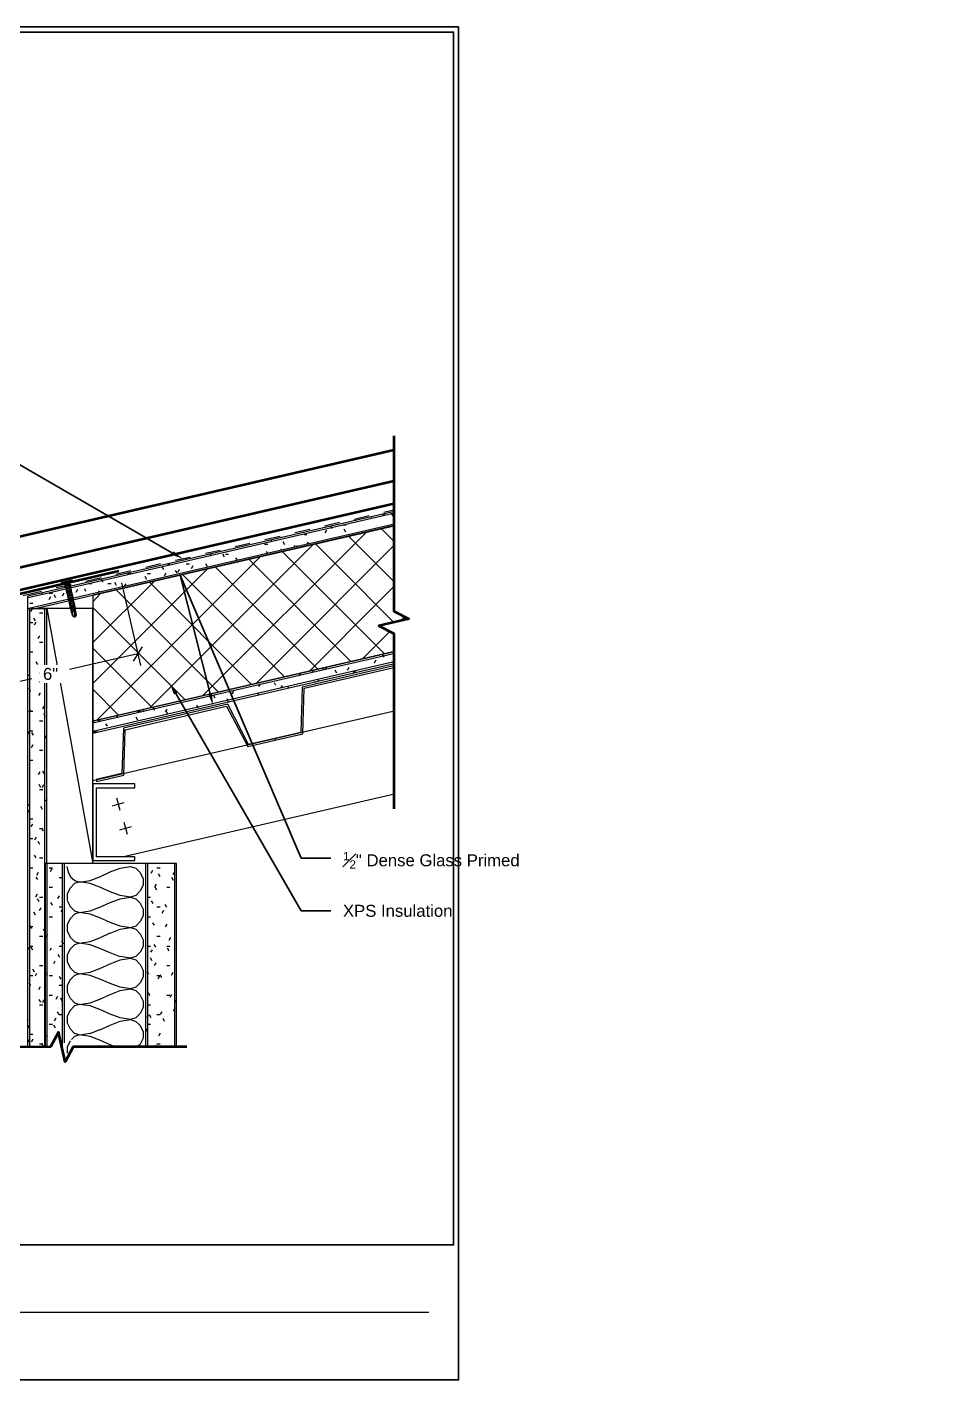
# Model space of a CAD drawing. Header units: inches. Extents: x -293 to 39679, y -468 to 488.
# Drawn here: x 128.95 to 159.36, y 0.25 to 45.5 of the extents above; entities that cross this region are included whole.
import ezdxf
from ezdxf import colors
from ezdxf.entities.mleader import LeaderData, LeaderLine
from ezdxf.enums import TextEntityAlignment as Align
from ezdxf.math import Vec2, Vec3

# ---------------------------------------------------------------- set-up
doc = ezdxf.new("R2010")
doc.units = ezdxf.units.IN
doc.header["$MEASUREMENT"] = 0
doc.linetypes.add('PHANTOM2', pattern=[1.25, 0.625, -0.125, 0.125, -0.125, 0.125, -0.125])
doc.layers.get('Defpoints').update_dxf_attribs({"color": 3})
doc.layers.add('NSE-Border', color=156, linetype='Continuous', plot=False)
for name, color, linetype, lineweight in [('NSE-By_Others', 252, 'Continuous', 0), ('NSE-Call-Outs', 51, 'Continuous', 13), ('NSE-Flashing 01', 2, 'Continuous', 40), ('NSE-Hardware', 111, 'Continuous', 25), ('NSE-Notes', 11, 'Continuous', 40), ('NSE-Panels 03', 3, 'Continuous', 40), ('NSE-Title', 51, 'Continuous', 9), ('NSE-Underlayment', 6, 'PHANTOM2', 13)]:
    doc.layers.add(name, color=color, linetype=linetype, lineweight=lineweight)
doc.layers.add('NSE-Detail Border', color=7, linetype='Continuous')
doc.layers.add('PDF2_Solid Fills', color=7, linetype='Continuous', true_color=0x221e1f)
doc.styles.add('004 - NSSM - Standard', font='arial.ttf', dxfattribs={"height": 0.4})
doc.styles.add('008 - NSSM - Standard', font='arial.ttf', dxfattribs={"height": 0.8})
doc.styles.add('Anno - NSSM - Standard', font='arial.ttf', dxfattribs={"height": 0.1})
doc.dimstyles.new('004 - NSSM - Standard', dxfattribs={"dimtxt": 0.4, "dimasz": 0.4, "dimexe": 0.4, "dimexo": 0.4, "dimgap": 0.4, "dimtad": 0, "dimtih": 1, "dimtoh": 1, "dimdec": 4, "dimzin": 3, "dimdsep": 46, "dimlunit": 4, "dimtxsty": '004 - NSSM - Standard', "dimblk": 'OBLIQUE', "dimcen": 0.4, "dimclrd": 51, "dimclre": 51, "dimclrt": 256, "dimadec": 0, "dimazin": 0, "dimtfac": 0.7, "dimtdec": 4, "dimtmove": 1, "dimatfit": 2, "dimfxl": 1, "dimtfill": 1, "dimtfillclr": 11, "dimfrac": 1, "dimtolj": 1, "dimtzin": 0, "dimlwd": 0, "dimlwe": 0, "dimarcsym": 0})
doc.dimstyles.get("Standard").update_dxf_attribs({"dimtxt": 0.18, "dimasz": 0.18, "dimexe": 0.18, "dimexo": 0.0625, "dimgap": 0.09, "dimtad": 0, "dimtih": 1, "dimtoh": 1, "dimdec": 4, "dimzin": 0, "dimdsep": 46, "dimtxsty": 'Standard', "dimcen": 0.09, "dimadec": 0, "dimazin": 0, "dimtfac": 1, "dimtdec": 4, "dimtofl": 0, "dimtmove": 0, "dimatfit": 3, "dimfxl": 1, "dimtolj": 1, "dimtzin": 0, "dimarcsym": 0})

# ---------------------------------------------------------------- blocks, each defined once
blk = doc.blocks.new('*U5')
blk.add_wipeout([(8.13, 1.129), (8.13, 0), (0, 0), (0, 11.313), (8.172, 11.313), (8.172, 0), (8.13, 0), (8.13, 11.271), (0.042, 11.271), (0.042, 1.129)])
at = {"layer": 'Defpoints', "ltscale": 0.0625}
blk.add_lwpolyline([(0.042, 1.129), (8.13, 1.129), (8.13, 11.271), (0.042, 11.271)], close=True, dxfattribs=at)
at = {"layer": 'Defpoints'}
blk.add_circle((0.625, 0.567), 0.312, dxfattribs=at)
at = {"layer": 'NSE-Border', "ltscale": 0.0625}
blk.add_lwpolyline([(0, 0), (8.172, 0), (8.172, 11.313), (0, 11.313)], close=True, dxfattribs=at)
at = {"layer": 'NSE-Title'}
blk.add_line((0.938, 0.567), (7.922, 0.567), dxfattribs=at)
at = {"layer": 'Defpoints', "style": '008 - NSSM - Standard'}
blk.add_attdef('DETAIL_NUMBER', text='', height=0.218, dxfattribs=at).set_placement((0.625, 0.567), align=Align.MIDDLE_CENTER)
at = {"layer": 'NSE-Title', "style": '004 - NSSM - Standard'}
blk.add_text('ARCH REF:', height=0.1341, dxfattribs=at).set_placement((1.636, 0.46), align=Align.MIDDLE_CENTER)
for tag, p in [('DETAIL_DESCRIPTION', (1.129, 0.62)), ('ARCH_REF', (2.197, 0.388))]:
    blk.add_attdef(tag, p, '', height=0.134, dxfattribs=at)
blk = doc.blocks.new('*U33')
at = {"color": 99}
blk.add_wipeout([(-4.187, -0.001), (-0.375, 0), (-0.112, 0.5), (0.112, -0.5), (0.375, 0), (4.187, 0.001), (4.187, -2.999), (-4.187, -2.999)], dxfattribs=at)
blk.add_lwpolyline([(4.187, 0.001), (0.375, 0), (0.112, -0.5), (-0.112, 0.5), (-0.375, 0), (-4.187, -0.001)])
blk = doc.blocks.new('*U21')
at = {"color": 99}
blk.add_wipeout([(-6.239, -0.001), (-0.375, 0), (-0.112, 0.5), (0.112, -0.5), (0.375, 0), (6.239, 0.001), (6.239, -2.999), (-6.239, -2.999)], dxfattribs=at)
blk.add_lwpolyline([(6.239, 0.001), (0.375, 0), (0.112, -0.5), (-0.112, 0.5), (-0.375, 0), (-6.239, -0.001)])
blk = doc.blocks.new('_Oblique')
at = {"color": 0, "linetype": 'ByBlock', "lineweight": -2}
blk.add_line((-0.5, -0.5), (0.5, 0.5), dxfattribs=at)
blk = doc.blocks.new('*D50')
at = {"layer": 'Defpoints', "color": 0, "transparency": 16777216}
for p in [(132.02, 27.3), (126.174, 25.951), (132.658, 24.536)]:
    blk.add_point(p, dxfattribs=at)
at = {"layer": 'NSE-Call-Outs', "color": 51, "lineweight": 0, "transparency": 16777216}
for p, q in [((132.11, 26.91), (132.748, 24.147)), ((126.264, 25.561), (126.902, 22.797)), ((132.658, 24.536), (130.366, 24.007)), ((126.812, 23.187), (129.104, 23.716))]:
    blk.add_line(p, q, dxfattribs=at)
at = {"layer": 'NSE-Call-Outs', "color": 51, "lineweight": 0, "transparency": 16777216, "xscale": 0.4, "yscale": 0.4, "zscale": 0.4}
for p, rotation in [((132.658, 24.536), 12.99768714988417), ((126.812, 23.187), 192.9976871498842)]:
    blk.add_blockref('_Oblique', p, dxfattribs=dict(at, rotation=rotation))
at = {"layer": 'NSE-Call-Outs', "transparency": 16777216, "insert": (129.735, 23.862), "char_height": 0.4, "attachment_point": 5, "style": '004 - NSSM - Standard', "bg_fill": 3, "box_fill_scale": 1.25, "bg_fill_color": 256, "bg_fill_true_color": 13158600, "bg_fill_transparency": 0}
blk.add_mtext('\\A1;6"', dxfattribs=at)
blk = doc.blocks.new('*U38')
for points in [[(-0.011, 0.18), (-0.011, -0.18)], [(0.052, -0.18), (0.052, 0.18)]]:
    blk.add_lwpolyline(points)
for centre, start, end in [((0.02, 0.117), 63.732, 116.268), ((0.02, -0.117), 243.732, 296.268)]:
    blk.add_arc(centre, 0.0706, start, end)
at = {"has_arrowhead": 0}
for points in [[(0.052, 0.065), (1.151, 0.065), (1.217, 0), (1.151, -0.065), (0.052, -0.065), (0.052, 0.065)], [(0.081, 0.065), (0.089, 0.095), (0.14, -0.095), (0.148, -0.065)], [(0.143, 0.065), (0.151, 0.095), (0.202, -0.095), (0.21, -0.065)], [(0.206, 0.065), (0.214, 0.095), (0.265, -0.095), (0.273, -0.065)], [(0.268, 0.065), (0.276, 0.095), (0.327, -0.095), (0.335, -0.065)], [(0.331, 0.065), (0.339, 0.095), (0.39, -0.095), (0.398, -0.065)], [(0.393, 0.065), (0.401, 0.095), (0.452, -0.095), (0.46, -0.065)], [(0.456, 0.065), (0.464, 0.095), (0.515, -0.095), (0.523, -0.065)], [(0.518, 0.065), (0.526, 0.095), (0.577, -0.095), (0.585, -0.065)], [(0.581, 0.065), (0.589, 0.095), (0.64, -0.095), (0.648, -0.065)], [(0.643, 0.065), (0.651, 0.095), (0.702, -0.095), (0.71, -0.065)], [(0.706, 0.065), (0.714, 0.095), (0.765, -0.095), (0.773, -0.065)], [(0.768, 0.065), (0.776, 0.095), (0.827, -0.095), (0.835, -0.065)], [(0.831, 0.065), (0.839, 0.095), (0.89, -0.095), (0.898, -0.065)], [(0.893, 0.065), (0.901, 0.095), (0.952, -0.095), (0.96, -0.065)], [(0.956, 0.065), (0.964, 0.095), (1.015, -0.095), (1.023, -0.065)], [(1.151, 0.065), (1.023, 0.037), (0.985, 0), (1.023, -0.037), (1.151, -0.065)], [(1.023, 0.037), (1.217, 0)], [(0.052, 0), (0.077, -0.095), (0.085, -0.065)]]:
    blk.add_leader(points, dimstyle='Standard', override={"dimasz": 0, "dimgap": 0, "dimldrblk": 'None'}, dxfattribs=at)

msp = doc.modelspace()

# ---------------------------------------------------------------- hatches: boundary and pattern name
at = {"layer": 'PDF2_Solid Fills', "true_color": 0x221f1f, "transparency": 33554559}
h = msp.add_hatch(color=250, dxfattribs=at)
h.paths.add_polyline_path([(157.29122, 40.43839), (157.34715, 40.47765)], flags=0)
h.paths.add_polyline_path([(157.34715, 40.47765, 0.00004728), (157.34732, 40.64805)], flags=0)
h.paths.add_polyline_path([(157.29134, 40.6, 0.00017567), (157.29122, 40.43839)], flags=0)
h = msp.add_hatch(color=250, dxfattribs=at)
h.paths.add_polyline_path([(157.46678, 40.43839), (157.52268, 40.47765)], flags=0)
h.paths.add_polyline_path([(157.52268, 40.47765, 0.00004728), (157.52285, 40.64805)], flags=0)
h.paths.add_polyline_path([(157.46678, 40.43839, 0.00001114), (157.46685, 40.6)], flags=0)
h = msp.add_hatch(color=250, dxfattribs=at)
h.paths.add_polyline_path([(157.64309, 40.55181), (157.64314, 40.60477)], flags=0)
h.paths.add_polyline_path([(157.68429, 40.55184, 0.00009052), (157.64309, 40.55181)], flags=0)
h = msp.add_hatch(color=250, dxfattribs=at)
h.paths.add_polyline_path([(157.87587, 40.64672, 0.00173747), (157.92753, 40.68399)], flags=0)
h.paths.add_polyline_path([(157.80337, 40.64474), (157.87135, 40.64474)], flags=0)
h = msp.add_hatch(color=250, dxfattribs=at)
h.paths.add_polyline_path([(158.11194, 40.49517), (158.10231, 40.49517)], flags=0)
h.paths.add_polyline_path([(158.15033, 40.49843), (158.15033, 40.46327)], flags=0)
h.paths.add_polyline_path([(158.15533, 40.45981, 0.0099309), (158.15718, 40.46009)], flags=0)
h.paths.add_polyline_path([(158.15718, 40.46009), (158.15718, 40.45252)], flags=0)
h.paths.add_polyline_path([(158.14002, 40.47557), (158.14002, 40.48388)], flags=0)
h.paths.add_polyline_path([(158.12931, 40.48071, 0.03438039), (158.13516, 40.48185)], flags=0)
h.paths.add_polyline_path([(158.12931, 40.48071), (158.12312, 40.47993)], flags=0)
h = msp.add_hatch(color=250, dxfattribs=at)
h.paths.add_polyline_path([(158.81406, 40.56943), (158.81406, 40.57257)], flags=0)
h.paths.add_polyline_path([(158.80531, 40.5934), (158.80531, 40.6696)], flags=0)
h.paths.add_polyline_path([(158.63367, 40.68235), (158.6962, 40.68235)], flags=0)
h.paths.add_polyline_path([(158.74369, 40.58687), (158.74685, 40.56943)], flags=0)
h = msp.add_hatch(color=250, dxfattribs=at)
h.paths.add_polyline_path([(159.35923, 40.56943), (159.35923, 40.57257)], flags=0)
h.paths.add_polyline_path([(159.35048, 40.5934), (159.35048, 40.6696)], flags=0)
h.paths.add_polyline_path([(159.17887, 40.68235), (159.24141, 40.68235)], flags=0)
h.paths.add_polyline_path([(159.2889, 40.58687), (159.29205, 40.56943)], flags=0)

# ---------------------------------------------------------------- linework, layer by layer
at = {"layer": 'NSE-By_Others'}
for p, q in [((132.55568, 20.19162), (131.16424, 20.19162)), ((132.91034, 17.51878), (132.91034, 11.38712))]:
    msp.add_line(p, q, dxfattribs=at)
for points in [[(143.22029, 29.7573), (128.96857, 26.46763)], [(143.23442, 29.69607), (128.9827, 26.40641)], [(129.00957, 26.05927), (143.22029, 29.33808)], [(129.26833, 26.05825), (143.22029, 29.27888)], [(143.22029, 29.28048), (131.15097, 26.49422)], [(136.62176, 23.54974), (142.07856, 29.01953)], [(140.46895, 29.10165), (140.45527, 29.11515)], [(140.83647, 29.18186), (140.94556, 29.18186)], [(141.19174, 29.14118), (141.13718, 29.23745)], [(141.20491, 29.27748), (141.15034, 29.18119)], [(134.83481, 23.1403), (140.30523, 28.61038)], [(138.21779, 28.52811), (138.31331, 28.52811)], [(138.39515, 23.95752), (143.22029, 28.79522)], [(138.96754, 28.67709), (138.91293, 28.58101)], [(139.15938, 28.71899), (139.11841, 28.80162)], [(139.52705, 28.85498), (139.62268, 28.85498)], [(139.60955, 28.60991), (139.55493, 28.706)], [(143.22029, 26.31859), (140.80993, 28.71934)], [(133.06129, 22.73088), (138.53181, 28.20123)], [(136.89474, 28.20123), (137.00395, 28.20123)], [(137.13989, 28.30994), (137.11261, 28.33687)], [(137.57598, 28.18534), (137.52128, 28.28128)], [(137.90348, 28.15898), (137.87622, 28.10514)], [(137.99904, 28.13206), (137.97178, 28.15898)], [(138.35357, 28.26794), (138.31267, 28.19893)], [(142.01042, 24.79018), (138.59983, 28.21457)], [(143.11462, 25.04827), (139.70419, 28.47252)], [(131.28689, 22.31967), (136.74373, 27.77651)], [(135.09311, 27.87213), (135.0521, 27.78978)], [(135.55697, 27.77633), (135.50235, 27.87213)], [(135.5842, 27.87213), (135.69344, 27.87213)], [(135.99372, 27.66751), (135.93912, 27.74983)], [(139.78694, 24.28525), (136.3764, 27.69646)], [(136.98957, 27.90061), (136.96234, 27.9544)], [(137.4537, 28.03668), (137.43991, 28.00977)], [(140.89119, 24.54335), (137.48064, 27.9544)], [(131.15051, 23.54757), (134.97029, 27.36736)], [(132.31065, 27.21837), (132.4198, 27.21837)], [(132.96554, 27.21837), (133.07469, 27.21837)], [(133.52455, 27.35398), (133.46985, 27.44963)], [(133.59295, 27.23172), (133.53829, 27.14956)], [(133.63361, 27.54525), (133.72912, 27.54525)], [(133.97492, 27.24514), (133.92041, 27.32733)], [(134.04274, 27.35402), (133.98823, 27.2584)], [(137.56313, 23.76833), (134.15269, 27.19169)], [(134.27485, 27.54525), (134.38396, 27.54525)], [(134.49271, 27.47632), (134.43817, 27.38066)], [(134.98424, 27.44957), (134.92969, 27.54525)], [(138.6813, 24.02497), (135.25723, 27.43629)], [(140.16859, 24.36701), (143.22029, 27.4189)], [(130.91911, 26.61821), (130.87827, 26.7136)], [(131.00133, 26.8915), (131.11052, 26.8915)], [(131.15059, 24.91131), (133.19699, 26.95821)], [(131.49204, 26.94504), (131.43742, 27.02714)], [(131.65611, 26.8915), (131.7653, 26.8915)], [(131.94237, 26.82272), (131.88777, 26.91818)], [(132.25537, 26.87593), (132.20078, 26.79388)], [(132.95176, 27.02722), (132.89729, 27.12276)], [(136.45762, 23.50807), (133.04724, 26.93152)], [(128.96768, 26.46678), (128.96768, 26.05713)], [(129.45993, 26.52276), (129.44621, 26.57796)], [(129.7319, 26.44009), (129.6774, 26.3448)], [(129.69079, 26.56239), (129.80001, 26.56239)], [(129.90976, 26.41371), (129.85508, 26.50903)], [(130.18187, 26.56239), (130.12734, 26.46706)], [(130.34562, 26.56239), (130.45484, 26.56239)], [(130.63298, 26.68692), (130.57842, 26.59154)], [(131.15072, 26.27643), (131.4098, 26.54905)], [(131.15134, 26.49568), (131.15134, 22.30682)], [(131.35528, 26.64467), (131.32801, 26.58946)], [(135.33856, 23.26121), (131.92808, 26.67135)], [(128.96784, 26.05762), (129.00874, 26.05762)], [(129.60905, 26.04428), (128.96799, 26.04428)], [(128.96799, 26.04428), (128.96799, 11.38649)], [(129.0361, 11.38651), (129.0361, 26.04428)], [(129.03633, 26.23552), (129.14542, 26.23552)], [(129.11791, 26.04428), (129.06348, 25.94912)], [(131.15056, 26.05762), (129.26785, 26.05762)], [(129.36401, 25.90864), (129.47313, 25.90864)], [(129.54094, 11.38664), (129.54094, 26.04428)], [(129.60893, 26.05762), (131.15107, 17.51878)], [(129.60905, 17.51848), (129.60905, 26.04428)], [(131.15107, 17.51878), (131.15056, 26.05762)], [(134.23452, 23.00261), (131.15126, 26.08653)], [(129.03687, 25.58176), (129.14586, 25.58176)], [(129.2273, 25.6357), (129.17261, 25.73075)], [(129.24124, 25.5951), (129.18674, 25.5001)], [(129.36346, 25.1437), (129.30889, 25.04886)], [(129.36356, 24.92578), (129.47279, 24.92578)], [(131.1504, 22.29305), (143.22029, 25.079)], [(131.15079, 22.22344), (143.23443, 25.01391)], [(131.23228, 22.30675), (143.22029, 25.07513)], [(129.03642, 24.59891), (129.14568, 24.59891)], [(131.15081, 21.95049), (143.20616, 24.73257)], [(131.15081, 21.886), (143.22029, 24.67135)], [(133.12879, 22.74258), (131.15083, 24.72121)], [(140.89125, 24.42035), (140.83663, 24.51663)], [(129.30956, 24.17583), (129.255, 24.27203)], [(141.64137, 24.22978), (138.14899, 23.4255)], [(138.21799, 23.38552), (141.61484, 24.16307)], [(138.53122, 23.99852), (138.4903, 23.91733)], [(138.85902, 24.01276), (138.83184, 24.06745)], [(138.96795, 24.09414), (138.92701, 24.03944)], [(139.309, 23.88908), (139.25449, 23.98518)], [(139.71831, 24.08079), (139.66378, 23.98467)], [(140.61817, 24.3254), (140.56359, 24.22918)], [(141.16475, 24.25869), (141.27388, 24.25869)], [(141.34172, 24.31302), (141.28713, 24.39433)], [(141.34181, 24.28537), (141.31444, 24.23064)], [(128.99608, 23.84953), (128.96875, 23.80813)], [(129.3638, 23.60271), (129.47283, 23.60271)], [(129.43234, 23.97184), (129.37783, 23.87575)], [(137.27658, 23.48163), (137.22199, 23.56268)], [(138.09486, 23.88956), (138.0402, 23.7935)], [(138.54486, 23.60271), (138.62676, 23.60271)], [(138.70901, 23.63182), (138.68187, 23.6583)], [(139.85424, 23.92959), (139.94965, 23.92959)], [(129.0775, 23.27557), (129.02295, 23.37145)], [(129.3906, 23.23358), (129.33607, 23.13775)], [(131.15109, 20.30133), (143.22029, 23.09007)], [(132.01084, 22.48535), (131.15131, 23.35811)], [(135.24399, 23.05773), (135.18949, 23.15353)], [(135.85744, 23.28917), (135.80291, 23.19333)], [(136.70269, 23.16584), (136.66188, 23.23358)], [(136.74382, 23.52043), (136.68923, 23.43939)], [(137.48095, 23.48041), (137.42638, 23.38449)], [(137.69959, 23.39916), (137.6723, 23.45372)], [(138.14894, 23.42482), (138.10794, 21.91033)], [(138.17674, 21.85731), (138.21757, 23.38479)], [(129.06402, 22.6621), (129.00945, 22.57967)], [(129.51395, 22.7844), (129.45935, 22.68874)], [(135.66691, 22.85334), (132.17449, 22.04821)], [(132.22875, 21.99267), (135.6256, 22.7844)], [(132.85608, 22.68879), (132.82887, 22.63437)], [(133.225, 22.64872), (133.17042, 22.74438)], [(133.62015, 22.68879), (133.56557, 22.59315)], [(134.0299, 22.94895), (134.05713, 22.94895)], [(134.68382, 22.72875), (134.62921, 22.82443)], [(135.6256, 22.7844), (136.33485, 21.43352)], [(135.69323, 22.93325), (135.63875, 23.029)], [(136.36265, 21.5021), (135.66691, 22.85334)], [(129.03595, 22.61985), (129.14508, 22.61985)], [(129.36362, 22.29297), (129.47278, 22.29297)], [(129.5679, 22.42866), (129.51336, 22.52423)], [(131.20512, 22.30632), (131.15062, 22.29314)], [(131.15062, 22.30632), (131.23245, 22.30632)], [(131.19164, 22.22547), (131.15081, 22.29297)], [(131.15081, 22.29297), (131.15081, 21.92418)], [(131.32813, 22.29297), (131.43729, 22.29297)], [(131.6419, 22.11507), (131.58726, 22.19736)], [(131.98311, 22.48421), (131.94209, 22.40183)], [(132.65115, 22.31974), (132.59663, 22.41528)], [(132.63743, 22.61985), (132.74656, 22.61985)], [(133.66061, 22.52424), (133.60605, 22.61985)], [(129.02317, 21.93941), (128.96858, 21.84405)], [(129.0366, 21.9661), (129.14562, 21.9661)], [(129.15888, 21.81515), (129.10429, 21.91051)], [(129.60923, 21.69289), (129.55467, 21.7882)], [(131.15034, 21.92385), (131.3141, 21.92385)], [(132.17441, 22.04837), (132.11979, 20.5334)], [(132.18755, 20.47812), (132.2285, 21.99278)], [(138.10789, 21.91051), (137.23489, 21.70664)], [(137.24914, 21.65331), (138.17687, 21.85714)], [(129.14534, 21.48801), (129.09084, 21.39281)], [(129.36338, 21.31012), (129.47246, 21.31012)], [(136.33511, 21.43411), (137.24916, 21.65256)], [(137.23497, 21.70593), (136.36181, 21.50058)], [(137.23497, 21.70593), (137.2486, 21.65172)], [(129.03616, 20.98324), (129.14528, 20.98324)], [(129.60959, 21.03906), (129.59599, 21.05217)], [(129.37711, 20.58743), (129.32263, 20.50563)], [(129.52807, 20.52144), (129.47343, 20.61634)], [(132.11982, 20.53406), (131.26046, 20.32961)], [(131.27355, 20.26098), (132.18752, 20.47847)], [(129.4046, 20.0702), (129.35005, 20.16494)], [(129.36325, 20.00039), (129.47246, 20.00039)], [(129.50031, 20.15159), (129.44576, 20.05686)], [(131.16432, 20.17828), (131.15076, 20.17828)], [(131.15076, 20.17828), (131.15076, 20.16521)], [(131.15083, 20.16494), (131.15083, 20.15187)], [(131.15107, 20.15159), (131.15107, 17.65431)], [(131.16424, 20.19162), (131.16424, 20.17855)], [(131.26039, 20.32949), (131.27411, 20.26084)], [(131.27369, 17.75061), (131.27369, 20.05598)], [(131.27369, 20.05598), (132.55601, 20.05598)], [(132.13304, 17.75103), (143.22029, 20.31223)], [(132.55568, 20.0544), (132.55568, 20.19162)], [(129.00948, 19.45609), (128.96858, 19.52452)], [(129.60907, 19.67351), (129.56814, 19.60503)], [(131.80556, 19.45536), (132.20125, 19.56455)], [(131.94258, 19.71576), (132.05183, 19.30647)], [(129.00865, 19.29104), (128.96763, 19.22266)], [(129.03678, 19.01975), (129.14591, 19.01975)], [(129.45958, 19.3328), (129.40501, 19.42891)], [(129.1319, 18.84186), (129.07729, 18.7606)], [(129.36319, 18.69065), (129.47234, 18.69065)], [(129.5007, 18.61038), (129.44612, 18.70622)], [(132.05105, 18.65073), (132.44667, 18.75959)], [(132.18811, 18.91079), (132.29719, 18.50112)], [(129.03605, 18.36377), (129.14523, 18.36377)], [(129.255, 18.40602), (129.20049, 18.31029)], [(129.37726, 18.15914), (129.32277, 18.25482)], [(129.25508, 17.71012), (129.20036, 17.80564)], [(129.36412, 17.71002), (129.4732, 17.71002)], [(129.60962, 17.71002), (129.59602, 17.69707)], [(131.15063, 17.65443), (131.15063, 17.64148)], [(132.55579, 17.75005), (131.27357, 17.75005)], [(132.55579, 17.62704), (132.55579, 17.75005)], [(129.03694, 17.38314), (129.14604, 17.38314)], [(129.32302, 17.21859), (129.26842, 17.12329)], [(133.94757, 11.38727), (133.94757, 17.51878), (129.55486, 17.51878)], [(129.55486, 17.51878), (129.55486, 11.38664)], [(129.60951, 17.51878), (129.60951, 11.38666)], [(129.6917, 17.38314), (129.80096, 17.38314)], [(129.77297, 17.34089), (129.71835, 17.24555)], [(130.1283, 17.51878), (130.1283, 11.4009)], [(130.19652, 11.53048), (130.19652, 17.51878)], [(130.27785, 17.42317), (130.31891, 17.23242)], [(130.31872, 17.23193), (130.41419, 17.06878)], [(131.15074, 17.64109), (131.16449, 17.62814)], [(131.16459, 17.62774), (132.55606, 17.62774)], [(131.3827, 17.08211), (131.72372, 17.24528)], [(131.72341, 17.24474), (132.06443, 17.36758)], [(132.0651, 17.36821), (132.40603, 17.42317)], [(132.40603, 17.42317), (132.58336, 17.36821)], [(132.5829, 17.36758), (132.73289, 17.21727)], [(132.73354, 17.21859), (132.829, 17.01345)], [(132.97909, 17.51878), (132.97909, 11.38713)], [(133.14316, 17.28752), (133.08855, 17.1922)], [(133.2933, 17.38314), (133.4024, 17.38314)], [(133.87905, 17.24528), (133.82461, 17.14996)], [(133.87935, 17.51878), (133.87935, 11.38726)], [(129.3087, 16.98505), (129.25413, 17.06738)], [(130.01834, 17.05404), (130.11374, 17.05404)], [(130.5368, 16.84946), (130.38662, 16.69945)], [(130.41373, 17.06738), (130.55014, 16.95761)], [(130.70102, 16.90506), (130.53726, 16.8502)], [(130.55027, 16.95842), (130.70034, 16.90356)], [(130.70034, 16.90356), (131.05503, 16.95842)], [(131.05564, 16.8502), (130.70102, 16.90506)], [(131.38251, 16.72687), (131.05506, 16.84946)], [(131.05588, 16.96025), (131.38329, 17.08295)], [(132.82929, 16.7961), (132.73366, 16.6058)], [(132.82908, 17.01402), (132.82908, 16.79612)], [(133.26534, 16.83612), (133.21066, 16.74096)], [(133.40249, 17.08328), (133.3479, 17.17857)], [(133.85177, 16.9588), (133.79721, 17.05404)], [(129.28222, 16.4959), (129.22761, 16.40086)], [(129.3498, 16.24971), (129.29522, 16.34469)], [(129.36397, 16.40029), (129.47315, 16.40029)], [(129.69112, 16.72716), (129.80027, 16.72716)], [(130.01842, 16.44031), (129.96382, 16.35818)], [(130.29166, 16.50925), (130.29166, 16.29177)], [(130.38717, 16.70048), (130.29173, 16.51025)], [(130.29175, 16.29133), (130.38736, 16.08691)], [(131.72388, 16.57722), (131.38272, 16.72716)], [(131.72363, 16.22234), (132.06462, 16.34469)], [(132.06552, 16.45572), (131.72439, 16.57818)], [(132.40554, 16.39889), (132.06458, 16.45365)], [(132.0652, 16.34554), (132.40625, 16.40029)], [(132.58287, 16.45365), (132.40554, 16.39889)], [(132.40625, 16.40029), (132.58354, 16.34554)], [(132.58301, 16.34469), (132.73306, 16.19497)], [(132.73365, 16.60486), (132.58346, 16.45499)], [(132.97918, 16.40029), (133.07467, 16.40029)], [(133.29262, 16.63204), (133.23812, 16.72716)], [(133.62007, 16.72716), (133.72922, 16.72716)], [(129.22758, 15.80069), (129.1731, 15.89552)], [(129.4044, 16.0445), (129.34988, 15.94962)], [(129.80031, 16.12745), (129.74576, 16.22239)], [(130.01905, 16.07341), (130.11458, 16.07341)], [(130.11361, 15.96223), (130.07262, 15.90757)], [(130.38729, 16.08675), (130.53735, 15.93717)], [(130.53682, 15.93554), (130.70045, 15.88089)], [(130.70107, 15.88217), (130.53747, 15.82753)], [(130.70045, 15.88089), (131.05521, 15.93554)], [(131.05576, 15.82753), (130.70107, 15.88217)], [(131.05491, 15.93562), (131.38233, 16.05784)], [(131.38278, 16.05826), (131.72376, 16.22239)], [(132.73357, 16.19571), (132.82915, 15.99136)], [(132.82918, 15.99113), (132.82918, 15.77248)], [(133.17045, 16.18302), (133.11589, 16.27798)], [(133.29316, 16.07341), (133.40236, 16.07341)], [(133.51065, 15.94888), (133.45599, 15.85404)], [(133.61961, 16.05854), (133.56507, 16.15346)], [(129.0363, 15.41743), (129.14539, 15.41743)], [(129.10414, 15.34785), (129.0496, 15.44411)], [(129.69077, 15.74431), (129.8, 15.74431)], [(130.29168, 15.48636), (130.29168, 15.26813)], [(130.38744, 15.6776), (130.29189, 15.4865)], [(130.53694, 15.82658), (130.38687, 15.67716)], [(131.38273, 15.70447), (131.05527, 15.82658)], [(131.72403, 15.55492), (131.38292, 15.70428)], [(132.06447, 15.43109), (131.72339, 15.55307)], [(132.40577, 15.37622), (132.06469, 15.43077)], [(132.58304, 15.43077), (132.40577, 15.37622)], [(132.73371, 15.58198), (132.58362, 15.43269)], [(132.82945, 15.77321), (132.73386, 15.58205)], [(132.96494, 15.74431), (133.07401, 15.74431)], [(133.21054, 15.45788), (133.15597, 15.53973)], [(133.6202, 15.49971), (133.56564, 15.40342)], [(129.36393, 15.09055), (129.47304, 15.09055)], [(129.55456, 15.24003), (129.50003, 15.32181)], [(129.63613, 15.14392), (129.58164, 15.04777)], [(130.292, 15.26844), (130.3874, 15.06322)], [(130.38745, 15.06387), (130.53756, 14.91327)], [(131.05507, 14.91162), (131.3825, 15.03496)], [(131.38298, 15.03602), (131.72392, 15.19951)], [(131.72365, 15.19833), (132.06475, 15.32181)], [(132.06524, 15.32287), (132.40641, 15.3774)], [(132.40641, 15.3774), (132.58365, 15.32287)], [(132.58321, 15.32181), (132.73315, 15.17107)], [(132.73385, 15.17283), (132.82937, 14.96768)], [(132.82935, 14.96825), (132.82935, 14.75045)], [(133.29293, 15.09055), (133.40204, 15.09055)], [(133.74241, 15.0483), (133.68778, 14.95218)], [(129.03583, 14.74811), (128.98126, 14.6521)], [(129.03677, 14.76367), (129.14591, 14.76367)], [(129.14522, 14.62543), (129.09066, 14.72143)], [(129.75948, 14.69474), (129.70493, 14.61315)], [(130.01915, 14.76367), (130.12829, 14.76367)], [(130.16846, 14.82993), (130.11386, 14.926)], [(130.38751, 14.65472), (130.29202, 14.46437)], [(130.53704, 14.8037), (130.38692, 14.65326)], [(130.53689, 14.91266), (130.70069, 14.85822)], [(130.70124, 14.85929), (130.53748, 14.80486)], [(130.70069, 14.85822), (131.05534, 14.91266)], [(131.05599, 14.80486), (130.70124, 14.85929)], [(131.38273, 14.68046), (131.05544, 14.8037)], [(131.72412, 14.53103), (131.38306, 14.6814)], [(132.06451, 14.40708), (131.72349, 14.53019)], [(132.73397, 14.5591), (132.58383, 14.4088)], [(132.8283, 14.74811), (132.73277, 14.55769)], [(132.96581, 14.76367), (133.07495, 14.76367)], [(133.1286, 14.63915), (133.0739, 14.55758)], [(133.2516, 14.72101), (133.19702, 14.81704)], [(133.62063, 14.76367), (133.72976, 14.76367)], [(133.70204, 14.59875), (133.64749, 14.69474)], [(129.36366, 14.1077), (129.47284, 14.1077)], [(129.88273, 14.25891), (129.82811, 14.16308)], [(130.04616, 14.38092), (129.99165, 14.47682)], [(130.29086, 14.24334), (130.38636, 14.03892)], [(130.29182, 14.46348), (130.29182, 14.2445)], [(130.38636, 14.03876), (130.53652, 13.88876)], [(131.38315, 14.01321), (131.72434, 14.16329)], [(131.7239, 14.16315), (132.06494, 14.29893)], [(132.40588, 14.35356), (132.06485, 14.40789)], [(132.0655, 14.3002), (132.40645, 14.35452)], [(132.58326, 14.40789), (132.40588, 14.35356)], [(132.40645, 14.35452), (132.5838, 14.3002)], [(132.58329, 14.29893), (132.73344, 14.14878)], [(132.73399, 14.14995), (132.82945, 13.9456)], [(133.12943, 14.272), (133.07479, 14.36786)], [(133.25168, 14.20331), (133.19707, 14.10751)], [(133.61994, 14.1077), (133.72912, 14.1077)], [(129.03645, 13.78082), (129.14565, 13.78082)], [(129.20025, 13.88967), (129.14569, 13.9854)], [(129.2688, 13.84975), (129.21427, 13.75408)], [(129.63702, 13.76741), (129.58248, 13.86309)], [(129.69134, 13.78082), (129.80055, 13.78082)], [(130.08633, 13.65728), (130.03166, 13.73857)], [(130.38648, 13.62961), (130.29105, 13.43842)], [(130.53722, 13.78082), (130.38705, 13.63096)], [(130.70015, 13.83419), (130.53655, 13.77997)], [(130.53705, 13.88978), (130.70068, 13.83555)], [(131.05493, 13.77997), (130.70015, 13.83419)], [(130.70068, 13.83555), (131.05538, 13.88978)], [(131.05514, 13.88922), (131.38256, 14.01208)], [(131.38295, 13.65807), (131.0555, 13.78082)], [(131.72423, 13.50873), (131.38323, 13.65852)], [(132.82851, 13.72523), (132.73304, 13.53396)], [(132.82953, 13.94537), (132.82953, 13.72683)], [(133.01953, 13.82076), (132.96498, 13.91646)], [(133.2928, 13.78082), (133.402, 13.78082)], [(133.3751, 13.75414), (133.32042, 13.65849)], [(133.45642, 13.71285), (133.4019, 13.79416)], [(133.82495, 13.87644), (133.77041, 13.78075)], [(129.07686, 13.43843), (129.02223, 13.53399)], [(129.39089, 13.39835), (129.33645, 13.30284)], [(129.69074, 13.12484), (129.79982, 13.12484)], [(130.01904, 13.45394), (130.12811, 13.45394)], [(130.29111, 13.22046), (130.38656, 13.01525)], [(130.29202, 13.4406), (130.29202, 13.22248)], [(131.38339, 12.99092), (131.72434, 13.14041)], [(132.06472, 13.38469), (131.72361, 13.50731)], [(131.724, 13.13921), (132.06513, 13.27605)], [(132.06441, 13.27531), (132.40545, 13.32942)], [(132.40599, 13.33089), (132.06503, 13.38501)], [(132.40545, 13.32942), (132.58274, 13.27531)], [(132.58331, 13.38501), (132.40599, 13.33089)], [(132.73287, 13.53399), (132.58283, 13.38428)], [(132.58351, 13.27605), (132.73355, 13.12649)], [(132.7329, 13.12484), (132.82847, 12.91971)], [(133.06063, 13.09834), (133.00608, 13.19377)], [(133.61958, 13.12484), (133.72882, 13.12484)], [(133.78438, 13.14041), (133.72983, 13.04499)], [(129.4048, 12.8805), (129.35029, 12.97586)], [(129.36352, 12.79796), (129.47279, 12.79796)], [(129.51408, 12.96251), (129.45957, 12.86716)], [(129.96424, 13.07147), (129.90971, 12.97608)], [(130.1274, 12.92051), (130.07273, 13.01588)], [(130.38649, 13.01588), (130.5367, 12.86647)], [(130.53727, 12.75794), (130.38721, 12.60708)], [(130.70042, 12.8113), (130.53667, 12.7573)], [(130.53724, 12.8669), (130.70086, 12.81288)], [(131.05507, 12.7573), (130.70042, 12.8113)], [(130.70086, 12.81288), (131.05559, 12.8669)], [(131.05539, 12.86682), (131.3828, 12.9892)], [(131.38316, 12.63567), (131.05573, 12.75794)], [(132.82867, 12.70235), (132.7331, 12.51184)], [(132.82846, 12.92026), (132.82846, 12.70258)], [(132.96517, 12.79796), (133.07428, 12.79796)], [(133.89284, 12.689), (133.83823, 12.59375)], [(133.94791, 12.88084), (133.8934, 12.94917)], [(128.99489, 12.26598), (128.96763, 12.31988)], [(129.90988, 12.34878), (129.85519, 12.25366)], [(130.01877, 12.4715), (129.96418, 12.5667)], [(130.01869, 12.47109), (130.12782, 12.47109)], [(130.29106, 12.41549), (130.29106, 12.19665)], [(130.38665, 12.60673), (130.29111, 12.41629)], [(131.72449, 12.48485), (131.38341, 12.63564)], [(132.0649, 12.36229), (131.72386, 12.48443)], [(131.72422, 12.11687), (132.06528, 12.25317)], [(132.06463, 12.25264), (132.40559, 12.30653)], [(132.4062, 12.30822), (132.06516, 12.36213)], [(132.40559, 12.30653), (132.58297, 12.23837)], [(132.58346, 12.36213), (132.4062, 12.30822)], [(132.73306, 12.51111), (132.58299, 12.3604)], [(132.58373, 12.23983), (132.73381, 12.10354)], [(133.00643, 12.45774), (132.95187, 12.36258)], [(133.10191, 12.36258), (133.04735, 12.45774)], [(133.29285, 12.47109), (133.40197, 12.47109)], [(133.45662, 12.5667), (133.40203, 12.48419)], [(133.55238, 12.24032), (133.49784, 12.33544)], [(129.02249, 12.10196), (128.96785, 12.0196)], [(129.03583, 11.81511), (129.145, 11.81511)], [(129.58207, 11.77508), (129.5547, 11.7213)], [(129.69164, 12.14421), (129.80063, 12.14421)], [(129.89535, 12.02026), (129.8407, 12.1153)], [(130.03198, 11.89738), (129.97738, 11.80242)], [(130.2912, 12.19758), (130.38675, 11.99318)], [(130.38678, 11.993), (130.53671, 11.84259)], [(130.70049, 11.78842), (130.53676, 11.73464)], [(130.5374, 11.84401), (130.70101, 11.79022)], [(131.05517, 11.73464), (130.70049, 11.78842)], [(130.70101, 11.79022), (131.05577, 11.84401)], [(131.05545, 11.84284), (131.38283, 11.96632)], [(131.38239, 11.96482), (131.72342, 12.1153)], [(132.73309, 12.10196), (132.8286, 11.89764)], [(132.82851, 11.89738), (132.82851, 11.67898)], [(132.9785, 11.91134), (132.92404, 12.00634)], [(132.96562, 12.14421), (133.07477, 12.14421)], [(133.40219, 11.84401), (133.3476, 11.74908)], [(129.03695, 11.53124), (128.9824, 11.6261)], [(129.1458, 11.65278), (129.09109, 11.55791)], [(129.36352, 11.48823), (129.47271, 11.48823)], [(129.48612, 11.4194), (129.43161, 11.50157)], [(129.55543, 11.72171), (129.52807, 11.68059)], [(129.93648, 11.29784), (129.88183, 11.39261)], [(130.29109, 11.39261), (130.29109, 11.17463)], [(130.38679, 11.58385), (130.29131, 11.39258)], [(130.53745, 11.73506), (130.43987, 11.63737)], [(131.38332, 11.61169), (131.05592, 11.73506)], [(131.72332, 11.46035), (131.38232, 11.61053)], [(131.91111, 11.38696), (131.72388, 11.46155)], [(132.40649, 11.28485), (132.06539, 11.3259)], [(132.58366, 11.33924), (132.40632, 11.28397)], [(132.73332, 11.47489), (132.63631, 11.38707)], [(132.82873, 11.67946), (132.73322, 11.47548)], [(133.30666, 11.35341), (133.252, 11.4482)], [(133.29252, 11.48823), (133.40155, 11.48823)], [(133.52426, 11.39261), (133.52115, 11.38721)]]:
    msp.add_lwpolyline(points, dxfattribs=at)
at = {"layer": 'NSE-Flashing 01'}
msp.add_lwpolyline([(132.01988, 27.30024), (126.17361, 25.95077)], dxfattribs=at)
at = {"layer": 'NSE-Panels 03'}
for p, q in [((141.21937, 31.34802), (125.7519, 27.77773)), ((125.97681, 26.80335), (141.21954, 30.32177))]:
    msp.add_line(p, q, dxfattribs=at)
msp.add_lwpolyline([(141.21967, 29.55208), (126.14549, 26.07257), (125.7519, 27.77773)], dxfattribs=at)
at = {"layer": 'NSE-Underlayment'}
for points in [[(140.4003, 29.15518), (139.89544, 29.03192)], [(141.39573, 29.38644), (140.89095, 29.26307)], [(138.40793, 28.69043), (137.90324, 28.58087)], [(139.40465, 28.92392), (138.90004, 28.80076)], [(136.40327, 28.22791), (135.91222, 28.11853)], [(137.41252, 28.45917), (136.90775, 28.3497)], [(134.41111, 27.76317), (133.92005, 27.65397)], [(135.40778, 27.99665), (134.91664, 27.88736)], [(132.41994, 27.31399), (131.9151, 27.19155)], [(133.41539, 27.54525), (132.92421, 27.42271)], [(130.42769, 26.84925), (129.92287, 26.74041)], [(131.42317, 27.08051), (130.91842, 26.95817)], [(129.43219, 26.61799), (128.81821, 26.4808)]]:
    msp.add_lwpolyline(points, dxfattribs=at)

# ---------------------------------------------------------------- block references
at = {"layer": 'NSE-Hardware', "rotation": 282.7494789622253}
msp.add_blockref('*U38', (130.27929, 26.95144), dxfattribs=at)

# ---------------------------------------------------------------- next in the draw order: block references
at = {"layer": 'NSE-Notes', "rotation": 90}
msp.add_blockref('*U21', (141.22026, 25.58971), dxfattribs=at)
at = {"layer": 'NSE-Notes'}
msp.add_blockref('*U33', (130.11046, 11.38673), dxfattribs=at)

# ---------------------------------------------------------------- next in the draw order: dimensions: what is measured, and where the dimension line sits
at = {"layer": 'NSE-Call-Outs'}
dim = msp.add_aligned_dim(p1=(126.17361, 25.95077), p2=(132.01988, 27.30024), distance=-2.83644, dimstyle='004 - NSSM - Standard', dxfattribs=at)
dim.commit()
dim.dimension.update_dxf_attribs({"geometry": '*D50', "text_midpoint": (129.73469, 23.86174)})

# ---------------------------------------------------------------- next in the draw order: block references
at = {"layer": 'NSE-Detail Border', "xscale": 4, "yscale": 4, "zscale": 4}
msp.add_blockref('*U5', (110.70038, 0.25), dxfattribs=at).add_auto_attribs({'DETAIL_DESCRIPTION': 'Section - Drip Edge @ Doghouse', 'ARCH_REF': 'F3/A501-N', 'DETAIL_NUMBER': '02'})

# ---------------------------------------------------------------- next in the draw order: leaders
at = {"layer": 'NSE-Call-Outs'}
ml = msp.add_multileader_mtext('Standard', dxfattribs=at)
ml.set_content('WIP300HT', color=256, style='Anno - NSSM - Standard')
ml.set_leader_properties(color=51)
ml.build(insert=Vec2(0, 0))
ml.multileader.update_dxf_attribs({"dogleg_length": 0.25, "arrow_head_size": 0.4, "scale": 4})
ctx = ml.context
ctx.base_point, ctx.scale, ctx.char_height, ctx.arrow_head_size, ctx.landing_gap_size, ctx.plane_origin = Vec3(117.41776, 34.77142), 4, 0.4, 0.4, 0.4, Vec3(139.38079, 26.54306)
ctx.text_align_type = 2
notes = []
notes.append((ctx, [(0, (1, 1, 0), (121.93236, 34.77142), (-1, 0), 1, [(0, [(134.16558, 27.70857)], 0, [])])]))
ctx.mtext.insert, ctx.mtext.width, ctx.mtext.alignment, ctx.mtext.flow_direction = Vec3(120.53236, 34.97497), 8.4823167, 3, 5
ml = msp.add_multileader_mtext('Standard', dxfattribs=at)
ml.set_content('\\A1;{\\H0.7x;\\S1#2;}" Dense Glass Primed', color=256, style='Anno - NSSM - Standard')
ml.set_leader_properties(color=51)
ml.build(insert=Vec2(0, 0))
ml.multileader.update_dxf_attribs({"dogleg_length": 0.25, "arrow_head_size": 0.4, "scale": 4})
ctx = ml.context
ctx.base_point, ctx.scale, ctx.char_height, ctx.arrow_head_size, ctx.landing_gap_size, ctx.plane_origin = Vec3(139.11782, 17.70733), 4, 0.4, 0.4, 0.4, Vec3(132.31536, 14.44636)
notes.append((ctx, [(0, (1, 1, 0), (138.11782, 17.70733), (1, 0), 1, [(1, [(135.16978, 22.81348), (134.06728, 27.16603)], 0, [])])]))
ctx.mtext.insert, ctx.mtext.width, ctx.mtext.flow_direction = Vec3(139.51782, 17.91074), 3.8501622, 5
ml = msp.add_multileader_mtext('Standard', dxfattribs=at)
ml.set_content('\\A1;{\\H1x;XPS Insulation}', color=256, style='Anno - NSSM - Standard')
ml.set_leader_properties(color=51)
ml.build(insert=Vec2(0, 0))
ml.multileader.update_dxf_attribs({"dogleg_length": 0.25, "arrow_head_size": 0.4, "scale": 4})
ctx = ml.context
ctx.base_point, ctx.scale, ctx.char_height, ctx.arrow_head_size, ctx.landing_gap_size, ctx.plane_origin = Vec3(139.11782, 15.93788), 4, 0.4, 0.4, 0.4, Vec3(132.31536, 12.67691)
notes.append((ctx, [(0, (1, 1, 0), (138.11782, 15.93788), (1, 0), 1, [(0, [(133.72067, 23.55395)], 0, [])])]))
ctx.mtext.insert, ctx.mtext.width, ctx.mtext.flow_direction = Vec3(139.51782, 16.14115), 2.9298434, 5
for ctx, leaders in notes:
    for number, flags, end, landing, length, lines in leaders:
        leader = LeaderData()
        leader.index, (leader.has_last_leader_line, leader.has_dogleg_vector, leader.attachment_direction) = number, flags
        leader.last_leader_point, leader.dogleg_vector, leader.dogleg_length = Vec3(end), Vec3(landing), length
        for number, points, colour, breaks in lines:
            line = LeaderLine()
            line.index, line.vertices, line.color, line.breaks = number, Vec3.list(points), colors.encode_raw_color(colour), breaks
            leader.lines.append(line)
        ctx.leaders.append(leader)

doc.saveas('drawing.dxf')
